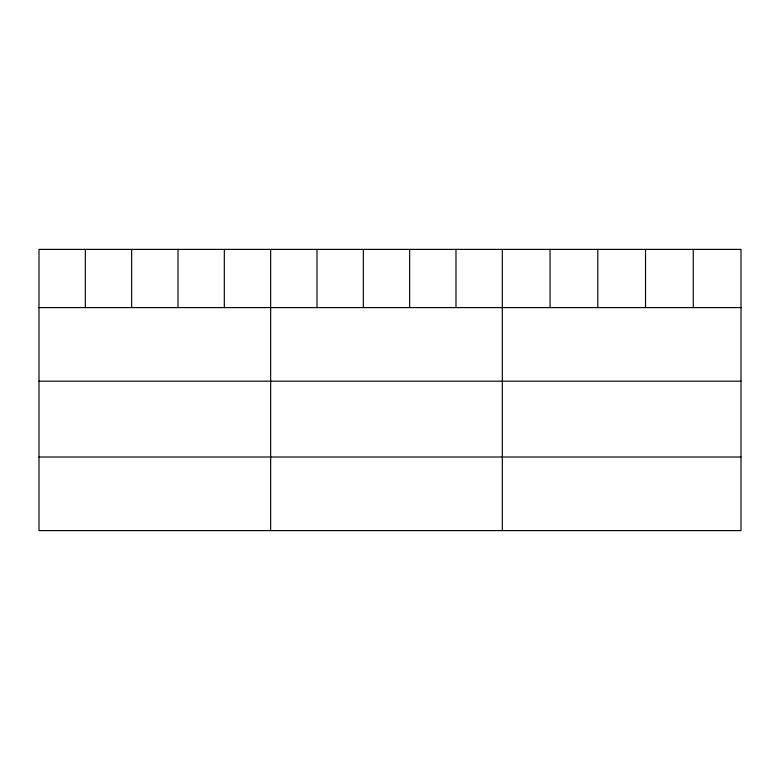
<?xml version="1.0" encoding="UTF-8"?>
<svg xmlns="http://www.w3.org/2000/svg" width="780" height="780" viewBox="0 0 780 780"><rect width="100%" height="100%" fill="white"/><g stroke="black" fill="none" stroke-linecap="round" stroke-linejoin="round"><path stroke-width="1.17" d="M741 307.593L741 530.615L39 530.615L39 249.386L741 249.386L741 307.593L39 307.593M39 381.186L741 381.186M39 457.012L741 457.012M693.264 249.386L693.264 307.593M645.528 249.386L645.528 307.593M597.792 249.386L597.792 307.593M550.056 249.386L550.056 307.593M502.32 249.386L502.32 530.615M455.988 249.386L455.988 307.593M409.656 249.386L409.656 307.593M363.324 249.386L363.324 307.593M316.992 249.386L316.992 307.593M270.66 249.386L270.66 530.615M224.328 249.386L224.328 307.593M177.996 249.386L177.996 307.593M131.664 249.386L131.664 307.593M85.332 249.386L85.332 307.593"/></g></svg>
